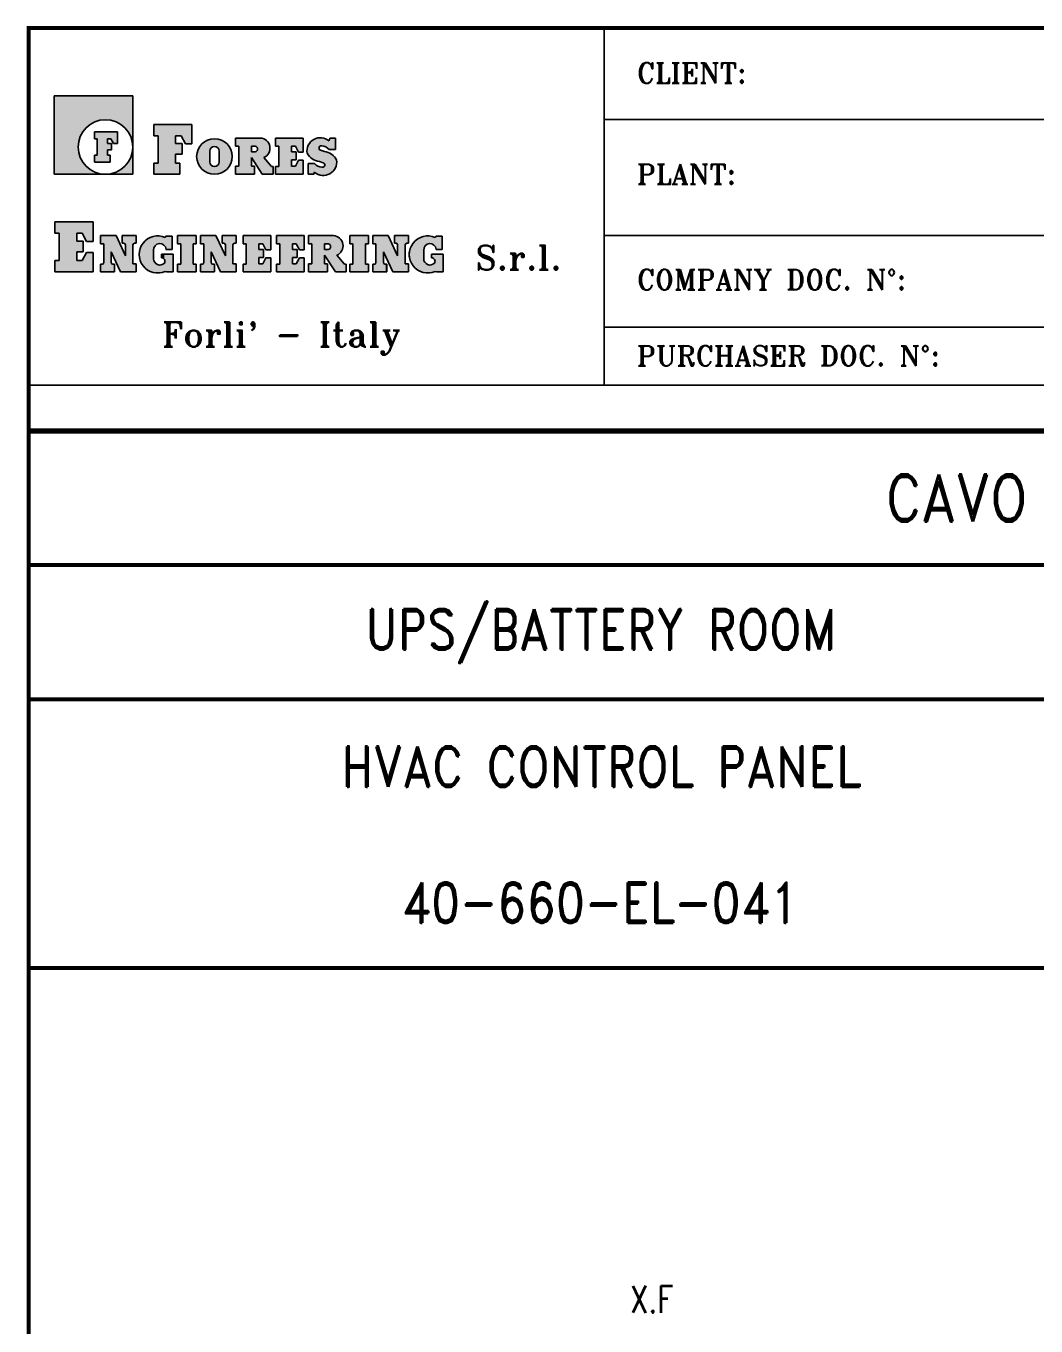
# Model space of a CAD drawing. Extents: x -12 to 185, y 0 to 287.
# Drawn here: x -0.2 to 75, y 190.3 to 287.1 of the extents above; entities that cross this region are included whole.
import ezdxf
from ezdxf.enums import TextEntityAlignment as Align

# ---------------------------------------------------------------- set-up
doc = ezdxf.new("R2010")
doc.units = 0
doc.header["$LTSCALE"] = 10
doc.header["$MEASUREMENT"] = 0
doc.layers.get('0').update_dxf_attribs({"linetype": 'CONTINUOUS'})
doc.layers.add('12', color=9, linetype='CONTINUOUS')
doc.styles.add('ROMAND', font='romand', dxfattribs={"width": 0.8})
doc.styles.add('ROMANS', font='ROMANS', dxfattribs={"width": 0.87})
doc.styles.add('ROMANT', font='ROMANT', dxfattribs={"height": 1.25})

msp = doc.modelspace()

# ---------------------------------------------------------------- hatches: boundary and pattern name
at = {"linetype": 'Continuous'}
h = msp.add_hatch(color=7, dxfattribs=at)
h.paths.add_polyline_path([(7.75, 278.139), (7.75, 281.954), (1.9, 281.954), (1.9, 276.104), (5.715, 276.104, -0.414214), (3.68, 278.139, -1)])
h.paths.add_polyline_path([(7.75, 278.139, -0.414214), (5.715, 276.104), (7.75, 276.104)])
h.paths.add_polyline_path([(5.874, 277.917), (6.169, 277.917), (6.169, 278.407), (5.874, 278.407), (5.874, 278.758), (6.12, 278.758), (6.318, 278.392), (6.61, 278.392), (6.61, 279.267), (4.894, 279.267), (4.894, 278.758), (5.09, 278.758), (5.09, 277.524), (4.894, 277.524), (4.894, 277.015), (6.071, 277.015), (6.071, 277.524), (5.874, 277.524)], flags=17)
h = msp.add_hatch(color=7, dxfattribs=at)
h.paths.add_polyline_path([(21.635, 277.057), (21.913, 276.961, -1.021768), (21.826, 276.639, -0.202789), (21.281, 276.906), (20.8, 276.906), (20.8, 276.104), (21.227, 276.104), (21.281, 276.265, 0.699058), (22.917, 277.175, 0.252161), (22.005, 277.8), (21.728, 277.896, -1.021768), (21.814, 278.218, -0.202789), (22.36, 277.951), (22.841, 277.951), (22.841, 278.8), (22.414, 278.8), (22.36, 278.592, 0.699058), (20.724, 277.682, 0.252161)])
h.paths.add_polyline_path([(19.554, 277.775), (19.554, 278.196), (19.848, 278.196), (20.086, 277.757), (20.436, 277.757), (20.436, 278.808), (18.377, 278.808), (18.377, 278.196), (18.613, 278.196), (18.613, 276.68), (18.377, 276.68), (18.377, 276.104), (20.436, 276.104), (20.436, 277.155), (20.086, 277.155), (19.848, 276.716), (19.554, 276.716), (19.554, 277.187), (19.907, 277.187), (19.907, 277.775)])
h.paths.add_polyline_path([(17.495, 277.349, 0.795326), (17.24, 278.806), (15.398, 278.806), (15.398, 278.195), (15.633, 278.195), (15.633, 276.716), (15.398, 276.716), (15.398, 276.104), (16.81, 276.104), (16.81, 276.716), (16.574, 276.716), (16.574, 277.349), (17.385, 276.104), (18.191, 276.104), (18.191, 276.68), (18.076, 276.68)])
h.paths.add_polyline_path([(16.805, 277.775), (16.574, 277.775), (16.574, 278.195), (16.805, 278.195, -1.096027)], flags=16)
h.paths.add_polyline_path([(12.501, 277.428, 1), (15.149, 277.428, 1)])
h.paths.add_polyline_path([(14.17, 277.025, -1), (13.48, 277.025), (13.48, 277.831, -1), (14.17, 277.831)], flags=16)
h.paths.add_polyline_path([(10.935, 277.593), (11.421, 277.593), (11.421, 278.402), (10.935, 278.402), (10.935, 278.98), (11.34, 278.98), (11.667, 278.377), (12.149, 278.377), (12.149, 279.821), (9.317, 279.821), (9.317, 278.98), (9.641, 278.98), (9.641, 276.945), (9.317, 276.945), (9.317, 276.104), (11.259, 276.104), (11.259, 276.945), (10.935, 276.945)])
h = msp.add_hatch(color=7, dxfattribs=at)
h.paths.add_polyline_path([(2.279, 269.68), (1.955, 269.68), (1.955, 268.839), (4.786, 268.839), (4.786, 270.283), (4.305, 270.283), (3.978, 269.68), (3.573, 269.68), (3.573, 270.327), (4.059, 270.327), (4.059, 271.136), (3.573, 271.136), (3.573, 271.714), (3.978, 271.714), (4.305, 271.111), (4.786, 271.111), (4.786, 272.555), (1.955, 272.555), (1.955, 271.714), (2.279, 271.714)])
h.paths.add_polyline_path([(6.147, 270.335), (6.843, 268.839), (7.995, 268.839), (7.995, 269.45), (7.76, 269.45), (7.76, 270.851, -0.414214), (7.875, 270.966), (7.995, 270.966), (7.995, 271.542), (6.959, 271.542), (6.959, 270.966), (7.079, 270.966, -0.414214), (7.194, 270.851), (7.194, 270.045), (6.498, 271.542), (5.347, 271.542), (5.347, 270.93), (5.582, 270.93), (5.582, 269.529, -0.414214), (5.467, 269.414), (5.347, 269.414), (5.347, 268.839), (6.383, 268.839), (6.383, 269.414), (6.263, 269.414, -0.414214), (6.147, 269.529)])
h.paths.add_polyline_path([(9.297, 269.811), (9.297, 270.451, -0.9975), (10.218, 270.516), (10.679, 270.516), (10.679, 271.487), (10.218, 271.487), (10.16, 271.398, 1.541642), (10.16, 268.875), (10.26, 268.839), (10.745, 268.839), (10.745, 268.954), (10.745, 270.156), (10.218, 270.156), (10.032, 270.156), (10.032, 269.836, -0.42005), (10.096, 269.499, -0.682834)])
h.paths.add_polyline_path([(11.312, 269.414), (11.076, 269.414), (11.076, 268.839), (12.458, 268.839), (12.458, 269.414), (12.253, 269.414), (12.253, 270.93), (12.458, 270.93), (12.458, 271.542), (11.076, 271.542), (11.076, 270.93), (11.312, 270.93)])
h.paths.add_polyline_path([(12.789, 271.542), (12.789, 270.93), (13.024, 270.93), (13.024, 269.529, -0.414214), (12.909, 269.414), (12.789, 269.414), (12.789, 268.839), (13.825, 268.839), (13.825, 269.414), (13.705, 269.414, -0.414214), (13.59, 269.529), (13.59, 270.335), (14.286, 268.839), (15.437, 268.839), (15.437, 269.45), (15.202, 269.45), (15.202, 270.851, -0.414214), (15.317, 270.966), (15.437, 270.966), (15.437, 271.542), (14.401, 271.542), (14.401, 270.966), (14.521, 270.966, -0.414214), (14.636, 270.851), (14.636, 270.045), (13.94, 271.542)])
h.paths.add_polyline_path([(17.129, 269.921), (17.482, 269.921), (17.482, 270.51), (17.129, 270.51), (17.129, 270.93), (17.423, 270.93), (17.661, 270.491), (18.011, 270.491), (18.011, 271.542), (15.952, 271.542), (15.952, 270.93), (16.187, 270.93), (16.187, 269.414), (15.952, 269.414), (15.952, 268.839), (18.011, 268.839), (18.011, 269.889), (17.661, 269.889), (17.423, 269.45), (17.129, 269.45)])
h.paths.add_polyline_path([(18.68, 269.414), (18.445, 269.414), (18.445, 268.839), (20.504, 268.839), (20.504, 269.889), (20.154, 269.889), (19.916, 269.45), (19.622, 269.45), (19.622, 269.921), (19.975, 269.921), (19.975, 270.51), (19.622, 270.51), (19.622, 270.93), (19.916, 270.93), (20.154, 270.491), (20.504, 270.491), (20.504, 271.542), (18.445, 271.542), (18.445, 270.93), (18.68, 270.93)])
h.paths.add_polyline_path([(22.012, 270.083), (22.823, 268.839), (23.629, 268.839), (23.629, 269.414), (23.514, 269.414), (22.933, 270.083, 0.795326), (22.678, 271.541), (20.835, 271.541), (20.835, 270.929), (21.071, 270.929), (21.071, 269.45), (20.835, 269.45), (20.835, 268.839), (22.247, 268.839), (22.247, 269.45), (22.012, 269.45)])
h.paths.add_polyline_path([(22.012, 270.509), (22.012, 270.929), (22.242, 270.929, -1.096027), (22.242, 270.509)], flags=16)
h.paths.add_polyline_path([(24.135, 269.414), (23.9, 269.414), (23.9, 268.839), (25.282, 268.839), (25.282, 269.414), (25.077, 269.414), (25.077, 270.93), (25.282, 270.93), (25.282, 271.542), (23.9, 271.542), (23.9, 270.93), (24.135, 270.93)])
h.paths.add_polyline_path([(26.414, 270.335), (27.11, 268.839), (28.261, 268.839), (28.261, 269.45), (28.026, 269.45), (28.026, 270.851, -0.414214), (28.141, 270.966), (28.261, 270.966), (28.261, 271.542), (27.225, 271.542), (27.225, 270.966), (27.345, 270.966, -0.414214), (27.46, 270.851), (27.46, 270.045), (26.764, 271.542), (25.613, 271.542), (25.613, 270.93), (25.848, 270.93), (25.848, 269.529, -0.414214), (25.733, 269.414), (25.613, 269.414), (25.613, 268.839), (26.641, 268.839), (26.641, 269.414), (26.529, 269.414, -0.414214), (26.414, 269.529)])
h.paths.add_polyline_path([(29.399, 270.451, -0.9975), (30.32, 270.516), (30.78, 270.516), (30.78, 271.487), (30.32, 271.487), (30.262, 271.398, 0.504549), (28.328, 270.304), (28.328, 269.969, 0.504549), (30.262, 268.875), (30.362, 268.839), (30.847, 268.839), (30.847, 268.954), (30.847, 270.156), (30.32, 270.156), (29.974, 270.156), (29.974, 269.875, -0.642584), (30.198, 269.499, -0.682834), (29.399, 269.811)])

# ---------------------------------------------------------------- linework, layer by layer
at = {"color": 7}
for p, q in [((0, 0), (0, 287)), ((0, 287), (185, 287)), ((9.317, 279.821), (12.149, 279.821)), ((9.317, 278.98), (9.317, 279.821)), ((12.149, 279.821), (12.149, 278.377)), ((4.894, 278.758), (4.894, 279.267)), ((4.894, 279.267), (6.61, 279.267)), ((6.61, 279.267), (6.61, 278.392)), ((9.641, 278.98), (9.317, 278.98)), ((9.641, 276.945), (9.641, 278.98)), ((10.935, 278.98), (10.935, 278.402)), ((11.34, 278.98), (10.935, 278.98)), ((11.667, 278.377), (11.34, 278.98)), ((5.09, 278.758), (4.894, 278.758)), ((5.09, 277.524), (5.09, 278.758)), ((5.874, 278.758), (5.874, 278.407)), ((6.12, 278.758), (5.874, 278.758)), ((5.874, 278.407), (6.169, 278.407)), ((5.874, 277.917), (5.874, 277.524)), ((6.169, 277.917), (5.874, 277.917)), ((6.318, 278.392), (6.12, 278.758)), ((6.169, 278.407), (6.169, 277.917)), ((6.61, 278.392), (6.318, 278.392)), ((10.935, 278.402), (11.421, 278.402)), ((11.421, 278.402), (11.421, 277.593)), ((12.149, 278.377), (11.667, 278.377)), ((18.377, 278.196), (18.377, 278.808)), ((18.377, 278.808), (20.436, 278.808)), ((18.613, 278.196), (18.377, 278.196)), ((18.613, 276.68), (18.613, 278.196)), ((19.554, 278.196), (19.554, 277.775)), ((19.848, 278.196), (19.554, 278.196)), ((20.086, 277.757), (19.848, 278.196)), ((20.436, 278.808), (20.436, 277.757)), ((4.894, 277.524), (5.09, 277.524)), ((4.894, 277.015), (4.894, 277.524)), ((6.071, 277.015), (4.894, 277.015)), ((5.874, 277.524), (6.071, 277.524)), ((6.071, 277.524), (6.071, 277.015)), ((9.317, 276.104), (9.317, 276.945)), ((9.317, 276.945), (9.641, 276.945)), ((10.935, 277.593), (10.935, 276.945)), ((11.421, 277.593), (10.935, 277.593)), ((10.935, 276.945), (11.259, 276.945)), ((11.259, 276.945), (11.259, 276.104)), ((19.554, 277.775), (19.907, 277.775)), ((19.554, 277.187), (19.554, 276.716)), ((19.907, 277.187), (19.554, 277.187)), ((19.848, 276.716), (20.086, 277.155)), ((19.907, 277.775), (19.907, 277.187)), ((20.436, 277.757), (20.086, 277.757)), ((20.086, 277.155), (20.436, 277.155)), ((20.436, 277.155), (20.436, 276.104)), ((11.259, 276.104), (9.317, 276.104)), ((18.377, 276.104), (18.377, 276.68)), ((18.377, 276.68), (18.613, 276.68)), ((20.436, 276.104), (18.377, 276.104)), ((19.554, 276.716), (19.848, 276.716)), ((1.955, 271.714), (1.955, 272.555)), ((1.955, 272.555), (4.786, 272.555)), ((4.786, 272.555), (4.786, 271.111)), ((2.279, 271.714), (1.955, 271.714)), ((2.279, 269.68), (2.279, 271.714)), ((3.573, 271.714), (3.573, 271.136)), ((3.978, 271.714), (3.573, 271.714)), ((3.573, 271.136), (4.059, 271.136)), ((4.305, 271.111), (3.978, 271.714)), ((4.059, 271.136), (4.059, 270.327)), ((4.786, 271.111), (4.305, 271.111)), ((11.076, 270.93), (11.076, 271.542)), ((11.076, 271.542), (12.458, 271.542)), ((12.458, 271.542), (12.458, 270.93)), ((15.952, 270.93), (15.952, 271.542)), ((15.952, 271.542), (18.011, 271.542)), ((18.011, 271.542), (18.011, 270.491)), ((18.445, 271.542), (18.445, 270.93)), ((20.504, 271.542), (18.445, 271.542)), ((20.504, 270.491), (20.504, 271.542)), ((23.9, 271.542), (25.282, 271.542)), ((23.9, 270.93), (23.9, 271.542)), ((25.282, 271.542), (25.282, 270.93)), ((3.573, 270.327), (3.573, 269.68)), ((4.059, 270.327), (3.573, 270.327)), ((3.978, 269.68), (4.305, 270.283)), ((4.305, 270.283), (4.786, 270.283)), ((4.786, 270.283), (4.786, 268.839)), ((9.902, 269.876), (9.902, 270.156)), ((10.032, 269.836), (10.032, 270.156)), ((11.312, 270.93), (11.076, 270.93)), ((11.312, 269.414), (11.312, 270.93)), ((12.458, 270.93), (12.253, 270.93)), ((12.253, 270.93), (12.253, 269.414)), ((16.187, 270.93), (15.952, 270.93)), ((16.187, 269.414), (16.187, 270.93)), ((17.423, 270.93), (17.129, 270.93)), ((17.129, 270.93), (17.129, 270.51)), ((17.129, 270.51), (17.482, 270.51)), ((17.661, 270.491), (17.423, 270.93)), ((17.482, 270.51), (17.482, 269.921)), ((18.011, 270.491), (17.661, 270.491)), ((18.445, 270.93), (18.68, 270.93)), ((18.68, 270.93), (18.68, 269.414)), ((19.622, 270.93), (19.916, 270.93)), ((19.622, 270.51), (19.622, 270.93)), ((19.975, 270.51), (19.622, 270.51)), ((19.916, 270.93), (20.154, 270.491)), ((19.975, 269.921), (19.975, 270.51)), ((20.154, 270.491), (20.504, 270.491)), ((24.135, 270.93), (23.9, 270.93)), ((24.135, 269.414), (24.135, 270.93)), ((25.282, 270.93), (25.077, 270.93)), ((25.077, 270.93), (25.077, 269.414)), ((28.328, 269.969), (28.328, 270.304)), ((1.955, 268.839), (1.955, 269.68)), ((1.955, 269.68), (2.279, 269.68)), ((3.573, 269.68), (3.978, 269.68)), ((11.076, 268.839), (11.076, 269.414)), ((11.076, 269.414), (11.312, 269.414)), ((12.253, 269.414), (12.458, 269.414)), ((12.458, 269.414), (12.458, 268.839)), ((15.952, 269.414), (16.187, 269.414)), ((15.952, 268.839), (15.952, 269.414)), ((17.482, 269.921), (17.129, 269.921)), ((17.129, 269.921), (17.129, 269.45)), ((17.129, 269.45), (17.423, 269.45)), ((17.423, 269.45), (17.661, 269.889)), ((17.661, 269.889), (18.011, 269.889)), ((18.011, 269.889), (18.011, 268.839)), ((18.68, 269.414), (18.445, 269.414)), ((18.445, 269.414), (18.445, 268.839)), ((19.622, 269.45), (19.622, 269.921)), ((19.622, 269.921), (19.975, 269.921)), ((19.916, 269.45), (19.622, 269.45)), ((20.154, 269.889), (19.916, 269.45)), ((20.504, 269.889), (20.154, 269.889)), ((20.504, 268.839), (20.504, 269.889)), ((23.9, 268.839), (23.9, 269.414)), ((23.9, 269.414), (24.135, 269.414)), ((25.077, 269.414), (25.282, 269.414)), ((25.282, 269.414), (25.282, 268.839)), ((26.641, 268.839), (26.641, 269.414)), ((4.786, 268.839), (1.955, 268.839)), ((12.458, 268.839), (11.076, 268.839)), ((18.011, 268.839), (15.952, 268.839)), ((18.445, 268.839), (20.504, 268.839)), ((25.282, 268.839), (23.9, 268.839))]:
    msp.add_line(p, q, dxfattribs=at)
for p, q in [((42.819, 287), (42.819, 260.405)), ((42.819, 287), (184.993, 287)), ((185, 280.189), (42.819, 280.189)), ((133.557, 271.54), (42.819, 271.54)), ((42.819, 264.73), (184.993, 264.73)), ((133.564, 260.405), (0, 260.405)), ((0, 257), (185, 257)), ((0, 257), (185, 257))]:
    msp.add_line(p, q)
at = {"color": 7, "linetype": 'Continuous'}
for p, q in [((1.9, 281.954), (1.9, 276.104)), ((7.75, 281.954), (1.9, 281.954)), ((7.75, 276.104), (7.75, 281.954)), ((15.398, 278.195), (15.398, 278.806)), ((15.398, 278.806), (17.24, 278.806)), ((15.633, 278.195), (15.398, 278.195)), ((15.633, 276.716), (15.633, 278.195)), ((16.574, 277.775), (16.574, 278.195)), ((16.574, 278.195), (16.805, 278.195)), ((22.005, 277.8), (21.728, 277.896)), ((22.414, 278.8), (22.36, 278.592)), ((22.36, 277.951), (22.841, 277.951)), ((22.841, 278.8), (22.414, 278.8)), ((22.841, 277.951), (22.841, 278.8)), ((13.48, 277.831), (13.48, 277.025)), ((14.17, 277.025), (14.17, 277.831)), ((16.805, 277.775), (16.574, 277.775)), ((16.574, 277.349), (16.574, 276.716)), ((17.385, 276.104), (16.574, 277.349)), ((17.495, 277.349), (18.076, 276.68)), ((21.281, 276.906), (20.8, 276.906)), ((20.8, 276.906), (20.8, 276.104)), ((21.635, 277.057), (21.913, 276.961)), ((1.9, 276.104), (7.75, 276.104)), ((15.398, 276.716), (15.633, 276.716)), ((15.398, 276.104), (15.398, 276.716)), ((16.81, 276.104), (15.398, 276.104)), ((16.574, 276.716), (16.81, 276.716)), ((16.81, 276.716), (16.81, 276.104)), ((18.191, 276.104), (17.385, 276.104)), ((18.076, 276.68), (18.191, 276.68)), ((18.191, 276.68), (18.191, 276.104)), ((20.8, 276.104), (21.227, 276.104)), ((21.227, 276.104), (21.281, 276.265)), ((5.347, 270.93), (5.347, 271.542)), ((5.347, 271.542), (6.498, 271.542)), ((6.498, 271.542), (7.194, 270.045)), ((6.959, 270.966), (6.959, 271.542)), ((6.959, 271.542), (7.995, 271.542)), ((7.995, 271.542), (7.995, 270.966)), ((10.218, 271.487), (10.16, 271.398)), ((10.679, 271.487), (10.218, 271.487)), ((10.679, 270.516), (10.679, 271.487)), ((12.789, 270.93), (12.789, 271.542)), ((12.789, 271.542), (13.94, 271.542)), ((13.94, 271.542), (14.636, 270.045)), ((14.401, 270.966), (14.401, 271.542)), ((14.401, 271.542), (15.437, 271.542)), ((15.437, 271.542), (15.437, 270.966)), ((20.835, 270.929), (20.835, 271.541)), ((20.835, 271.541), (22.678, 271.541)), ((25.613, 270.93), (25.613, 271.542)), ((25.613, 271.542), (26.764, 271.542)), ((26.764, 271.542), (27.46, 270.045)), ((27.225, 270.966), (27.225, 271.542)), ((27.225, 271.542), (28.261, 271.542)), ((28.261, 271.542), (28.261, 270.966)), ((30.32, 271.487), (30.262, 271.398)), ((30.78, 271.487), (30.32, 271.487)), ((30.78, 270.516), (30.78, 271.487)), ((5.582, 270.93), (5.347, 270.93)), ((5.582, 269.529), (5.582, 270.93)), ((6.147, 270.335), (6.147, 269.529)), ((6.843, 268.839), (6.147, 270.335)), ((7.079, 270.966), (6.959, 270.966)), ((7.194, 270.045), (7.194, 270.851)), ((7.76, 270.851), (7.76, 269.45)), ((7.995, 270.966), (7.875, 270.966)), ((9.297, 269.811), (9.297, 270.451)), ((10.218, 270.156), (9.873, 270.156)), ((9.873, 270.156), (9.873, 269.875)), ((10.218, 270.516), (10.679, 270.516)), ((10.745, 270.156), (10.218, 270.156)), ((10.745, 268.954), (10.745, 270.156)), ((13.024, 270.93), (12.789, 270.93)), ((13.024, 269.529), (13.024, 270.93)), ((13.59, 270.335), (13.59, 269.529)), ((14.286, 268.839), (13.59, 270.335)), ((14.521, 270.966), (14.401, 270.966)), ((14.636, 270.045), (14.636, 270.851)), ((15.202, 270.851), (15.202, 269.45)), ((15.437, 270.966), (15.317, 270.966)), ((21.071, 270.929), (20.835, 270.929)), ((21.071, 269.45), (21.071, 270.929)), ((22.012, 270.929), (22.242, 270.929)), ((22.012, 270.509), (22.012, 270.929)), ((22.242, 270.509), (22.012, 270.509)), ((25.848, 270.93), (25.613, 270.93)), ((25.848, 269.529), (25.848, 270.93)), ((27.11, 268.839), (26.414, 270.335)), ((26.414, 270.335), (26.414, 269.529)), ((27.345, 270.966), (27.225, 270.966)), ((27.46, 270.045), (27.46, 270.851)), ((28.026, 270.851), (28.026, 269.45)), ((28.261, 270.966), (28.141, 270.966)), ((29.399, 269.811), (29.399, 270.451)), ((29.974, 270.156), (29.974, 269.875)), ((30.32, 270.156), (29.974, 270.156)), ((30.32, 270.516), (30.78, 270.516)), ((30.847, 270.156), (30.32, 270.156)), ((30.847, 268.954), (30.847, 270.156)), ((5.347, 269.414), (5.467, 269.414)), ((5.347, 268.839), (5.347, 269.414)), ((6.263, 269.414), (6.383, 269.414)), ((6.383, 269.414), (6.383, 268.839)), ((7.76, 269.45), (7.995, 269.45)), ((7.995, 269.45), (7.995, 268.839)), ((12.789, 268.839), (12.789, 269.414)), ((12.789, 269.414), (12.909, 269.414)), ((13.705, 269.414), (13.825, 269.414)), ((13.825, 269.414), (13.825, 268.839)), ((15.202, 269.45), (15.437, 269.45)), ((15.437, 269.45), (15.437, 268.839)), ((20.835, 268.839), (20.835, 269.45)), ((20.835, 269.45), (21.071, 269.45)), ((22.012, 270.083), (22.012, 269.45)), ((22.823, 268.839), (22.012, 270.083)), ((22.012, 269.45), (22.247, 269.45)), ((22.247, 269.45), (22.247, 268.839)), ((22.933, 270.083), (23.514, 269.414)), ((23.514, 269.414), (23.629, 269.414)), ((23.629, 269.414), (23.629, 268.839)), ((25.613, 268.839), (25.613, 269.414)), ((25.613, 269.414), (25.733, 269.414)), ((26.529, 269.414), (26.649, 269.414)), ((26.649, 269.414), (26.649, 268.839)), ((28.026, 269.45), (28.261, 269.45)), ((28.261, 269.45), (28.261, 268.839)), ((6.383, 268.839), (5.347, 268.839)), ((7.995, 268.839), (6.843, 268.839)), ((10.16, 268.875), (10.26, 268.839)), ((10.26, 268.839), (10.745, 268.839)), ((10.745, 268.839), (10.745, 268.954)), ((13.825, 268.839), (12.789, 268.839)), ((15.437, 268.839), (14.286, 268.839)), ((22.247, 268.839), (20.835, 268.839)), ((23.629, 268.839), (22.823, 268.839)), ((26.649, 268.839), (25.613, 268.839)), ((28.261, 268.839), (27.11, 268.839)), ((30.262, 268.875), (30.362, 268.839)), ((30.362, 268.839), (30.847, 268.839)), ((30.847, 268.839), (30.847, 268.954))]:
    msp.add_line(p, q, dxfattribs=at)
for points, const_width in [([(0, 287), (0, 0), (185, 0), (185, 287), (0, 287)], 0.3), ([(0, 257), (185, 257)], 0.4)]:
    msp.add_lwpolyline(points, dxfattribs=dict(const_width=const_width))
msp.add_lwpolyline([(0, 257), (185, 257)])
at = {"color": 7}
msp.add_circle((5.715, 278.139), 2.035, dxfattribs=at)
at = {"color": 7, "linetype": 'Continuous'}
msp.add_circle((13.825, 277.428), 1.324, dxfattribs=at)
for centre, radius, start, end in [((21.708, 277.838), 0.997, 49.17527, 188.99834), ((13.825, 277.831), 0.345, 0, 180), ((16.824, 277.985), 0.211, 264.75378, 95.24622), ((17.199, 278.048), 0.759, 292.94428, 86.92886), ((21.768, 278.058), 0.167, 73.7398, 256.20727), ((21.772, 277.44), 0.78, 40.99075, 86.84484), ((13.825, 277.025), 0.345, 180, 0), ((21.76, 278.216), 1.165, 207.26482, 263.87565), ((21.932, 277.019), 0.997, 229.17527, 8.99834), ((21.869, 277.417), 0.78, 220.99075, 266.84484), ((21.873, 276.799), 0.167, 253.7398, 76.20727), ((21.881, 276.641), 1.165, 27.26482, 83.87565), ((9.597, 270.136), 1.381, 65.93963, 294.06037), ((22.637, 270.782), 0.759, 292.94428, 86.92886), ((29.699, 270.136), 1.381, 65.93963, 294.06037), ((7.079, 270.851), 0.115, 0, 90), ((7.875, 270.851), 0.115, 90, 180), ((9.758, 270.482), 0.462, 4.19543, 183.90862), ((14.521, 270.851), 0.115, 0, 90), ((15.317, 270.851), 0.115, 90, 180), ((22.261, 270.719), 0.211, 264.75378, 95.24622), ((27.345, 270.851), 0.115, 0, 90), ((28.141, 270.851), 0.115, 90, 180), ((29.859, 270.482), 0.462, 4.19543, 183.90862), ((5.467, 269.529), 0.115, 270, 0), ((6.263, 269.529), 0.115, 180, 270), ((9.757, 269.811), 0.461, 180, 317.30629), ((9.898, 269.636), 0.241, 325.24616, 96.14282), ((12.909, 269.529), 0.115, 270, 360), ((13.705, 269.529), 0.115, 180, 270), ((25.733, 269.529), 0.115, 270, 0), ((26.529, 269.529), 0.115, 180, 270), ((29.859, 269.811), 0.461, 180, 317.30629), ((30, 269.636), 0.241, 325.24616, 96.14282)]:
    msp.add_arc(centre, radius, start, end, dxfattribs=at)
at = {"layer": '12', "const_width": 0.3}
for points in [[(0, 247), (185, 247)], [(0, 237), (85.203, 237)], [(0, 217), (85.203, 217)], [(0.893, 217), (84.311, 217)]]:
    msp.add_lwpolyline(points, dxfattribs=at)

# ---------------------------------------------------------------- texts
at = {"color": 7, "style": 'ROMANT'}
for s, height, p in [('CLIENT:', 1.5, (45.261, 282.896)), ('PLANT:', 1.5, (45.261, 275.36)), ('S.r.l.', 1.8243, (33.258, 268.981)), ('COMPANY DOC. N°:', 1.5, (45.261, 267.509)), ("Forli' - Italy", 1.82433, (9.929, 263.264)), ('PURCHASER DOC. N°:', 1.5, (45.261, 261.834))]:
    msp.add_text(s, height=height, dxfattribs=at).set_placement(p)
at = {"layer": '12', "color": 2, "style": 'ROMAND', "width": 0.85}
msp.add_text('CAVO', height=3.5, dxfattribs=at).set_placement((74.359, 252), align=Align.MIDDLE_RIGHT)
msp.add_text('CAVO', height=3.5, dxfattribs=at).set_placement((74.359, 252), align=Align.MIDDLE_RIGHT)
for s, p in [('UPS/BATTERY ROOM', (42.602, 242)), ('HVAC CONTROL PANEL', (42.602, 232)), ('40-660-EL-041', (42.561, 221.865))]:
    msp.add_text(s, height=3, dxfattribs=at).set_placement(p, align=Align.MIDDLE)
at = {"layer": '12', "color": 7, "style": 'ROMANS', "width": 0.78}
msp.add_text('X.F', height=2, dxfattribs=at).set_placement((46.375, 191.326), align=Align.CENTER)

doc.saveas('drawing.dxf')
